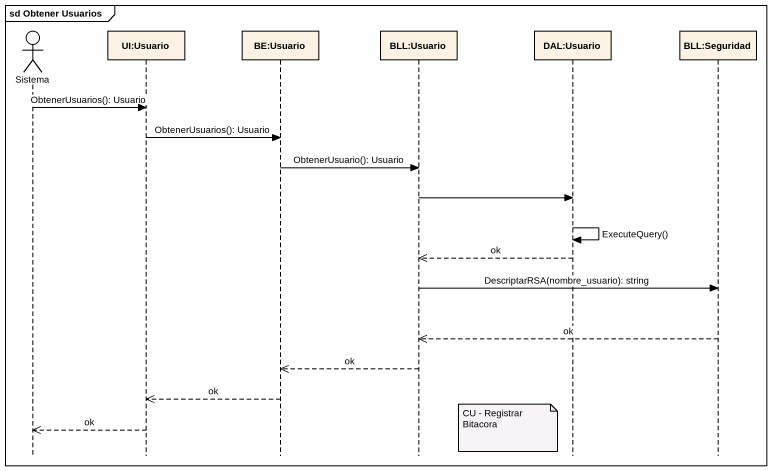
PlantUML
@startuml
mainframe sd Obtener Usuarios
hide footbox
actor Sistema
participant "UI:Usuario" as UI_Usuario
participant "BE:Usuario" as BE_Usuario
participant "BLL:Usuario" as BLL_Usuario
participant "DAL:Usuario" as DAL_Usuario
participant "BLL:Seguridad" as BLL_Seguridad

Sistema -> UI_Usuario : ObtenerUsuarios(): Usuario
UI_Usuario -> BE_Usuario : ObtenerUsuarios(): Usuario
BE_Usuario -> BLL_Usuario : ObtenerUsuario(): Usuario
BLL_Usuario -> DAL_Usuario
DAL_Usuario -> DAL_Usuario : ExecuteQuery()
DAL_Usuario -->> BLL_Usuario : ok
BLL_Usuario -> BLL_Seguridad : DescriptarRSA(nombre_usuario): string
BLL_Seguridad -->> BLL_Usuario : ok
BLL_Usuario -->> BE_Usuario : ok
BE_Usuario -->> UI_Usuario : ok
note left of DAL_Usuario : CU - Registrar Bitacora
UI_Usuario -->> Sistema : ok
@enduml
